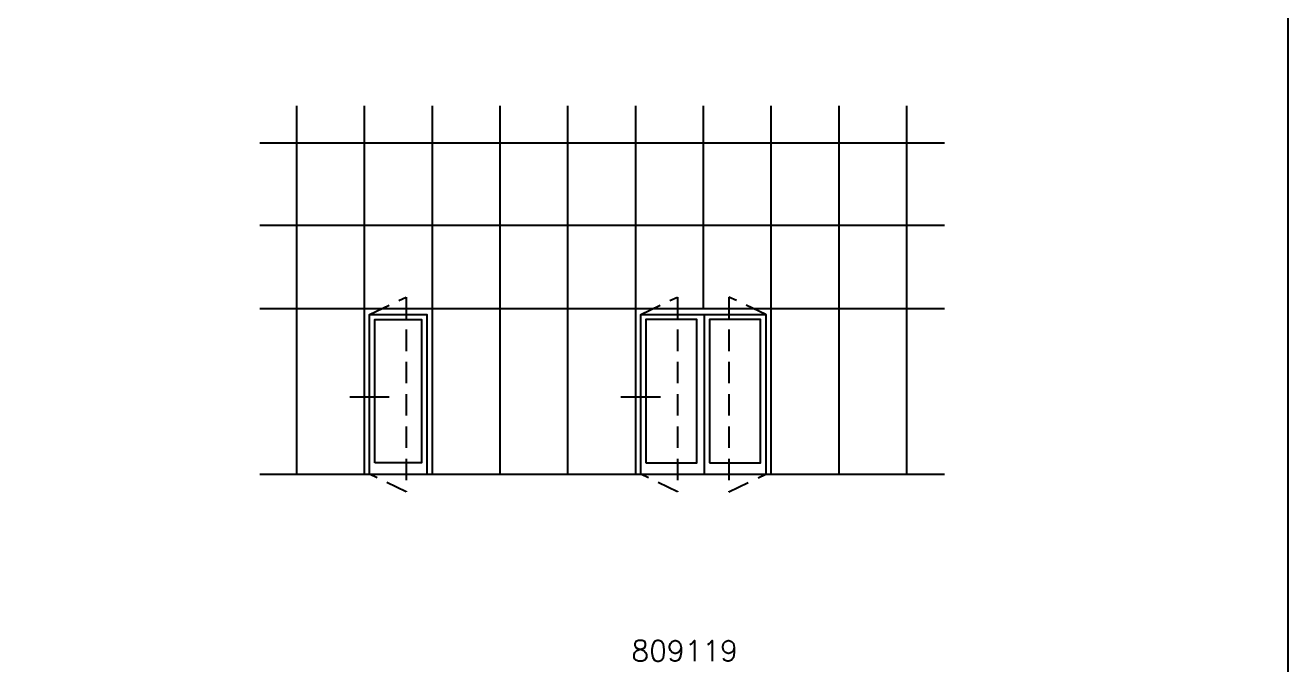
# Model space of a CAD drawing. Extents: x 0 to 1130, y -960 to 577.
# Drawn here: x 560.2 to 670, y -234.9 to -179.2 of the extents above; entities that cross this region are included whole.
import ezdxf

# ---------------------------------------------------------------- set-up
doc = ezdxf.new("R2010")
doc.units = 0
doc.header["$LTSCALE"] = 7.5
doc.header["$MEASUREMENT"] = 0
doc.linetypes.add('HIDDEN', pattern=[0.375, 0.25, -0.125])
for name, color, linetype in [('GROSSA', 4, 'CONTINUOUS'), ('MARCHIO', 7, 'CONTINUOUS'), ('NASC', 7, 'HIDDEN'), ('TESTO', 2, 'CONTINUOUS')]:
    doc.layers.add(name, color=color, linetype=linetype)
doc.styles.get("Standard").update_dxf_attribs({"font": 'romans.shx'})

msp = doc.modelspace()

# ---------------------------------------------------------------- linework, layer by layer
at = {"layer": 'GROSSA'}
for p, q in [((583.7499, -186.2391), (583.7499, -218.275)), ((589.6482, -186.2391), (589.6482, -218.275)), ((595.5464, -186.2391), (595.5464, -218.275)), ((601.4446, -186.2391), (601.4446, -218.275)), ((607.3429, -186.2391), (607.3429, -218.275)), ((613.2411, -186.2391), (613.2411, -218.275)), ((619.1394, -186.2391), (619.1394, -203.8571)), ((625.0376, -186.2391), (625.0376, -218.275)), ((630.9358, -186.2391), (630.9358, -218.275)), ((636.8341, -186.2391), (636.8341, -218.275)), ((580.5499, -189.4391), (640.1373, -189.4391)), ((640.1373, -196.6481), (580.5499, -196.6481)), ((580.5499, -203.8571), (640.1373, -203.8571)), ((588.3889, -211.5472), (591.8249, -211.5472)), ((611.9819, -211.5472), (615.4179, -211.5472)), ((580.5499, -218.275), (640.1373, -218.275))]:
    msp.add_line(p, q, dxfattribs=at)
at = {"layer": 'GROSSA', "color": 8}
msp.add_line((619.2377, -204.3813), (619.2377, -218.275), dxfattribs=at)
for points in [[(590.1069, -218.275), (590.1069, -204.3813), (595.0877, -204.3813), (595.0877, -218.275)], [(590.5657, -217.2919), (590.5657, -204.8401), (594.6289, -204.8401), (594.6289, -217.2919), (590.5657, -217.2919)]]:
    msp.add_lwpolyline(points, dxfattribs=at)
at = {"layer": 'GROSSA'}
msp.add_lwpolyline([(613.6999, -218.275), (613.6999, -204.3813), (624.5789, -204.3813), (624.5789, -218.275)], dxfattribs=at)
at = {"layer": 'GROSSA', "color": 8}
for points in [[(614.1586, -217.2919), (618.5823, -217.2919), (618.5823, -204.8401), (614.1586, -204.8401)], [(619.6964, -217.2919), (624.1201, -217.2919), (624.1201, -204.8401), (619.6964, -204.8401)]]:
    msp.add_lwpolyline(points, close=True, dxfattribs=at)
at = {"layer": 'MARCHIO'}
msp.add_lwpolyline([(460, -320), (460, -23), (670, -23), (670, -320)], close=True, dxfattribs=at)
at = {"layer": 'NASC'}
for points in [[(590.1069, -204.3813), (593.3033, -202.8828), (593.3033, -219.839), (590.1069, -218.275)], [(613.6999, -204.3813), (616.8962, -202.8828), (616.8962, -219.839), (613.6999, -218.275)], [(624.5789, -204.3813), (621.3825, -202.8828), (621.3825, -219.839), (624.5789, -218.275)]]:
    msp.add_lwpolyline(points, dxfattribs=at)

# ---------------------------------------------------------------- texts
at = {"layer": 'TESTO'}
msp.add_text('809119', height=1.8, dxfattribs=at).set_placement((612.8972, -234.573))

doc.saveas('drawing.dxf')
